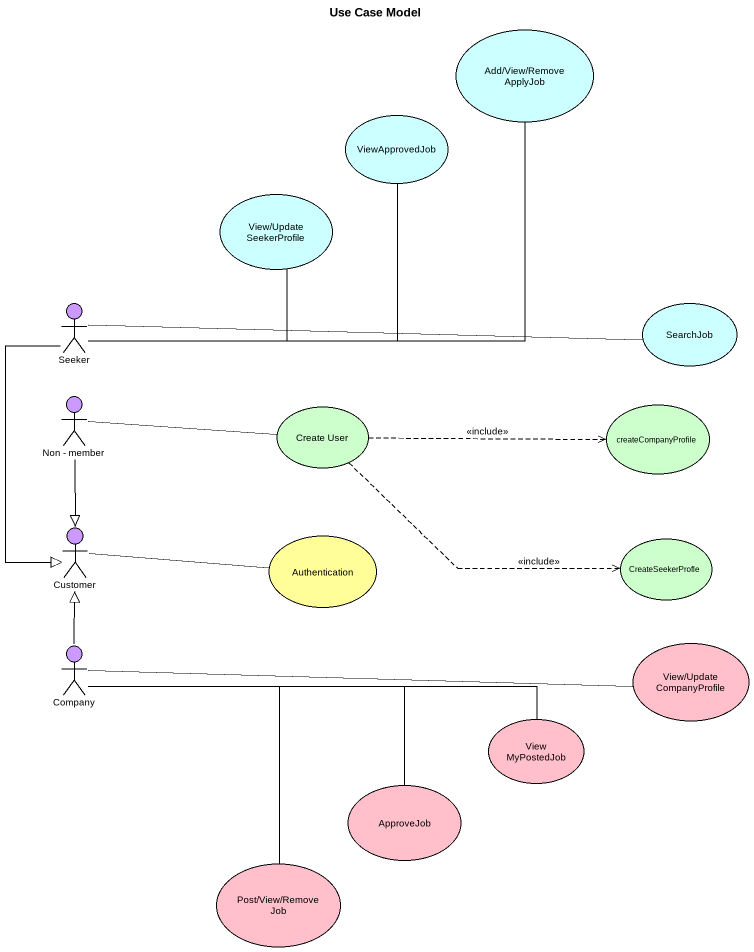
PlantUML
@startuml
title Use Case Model
usecase "Add/View/Remove ApplyJob" as Add_View_Remove_ApplyJob #CCFFFF
usecase ViewApprovedJob #CCFFFF
usecase "View/Update SeekerProfile" as View_Update_SeekerProfile #CCFFFF
actor Seeker #CC99FF
usecase SearchJob #CCFFFF
actor "Non - member" as Non_member #CC99FF
usecase "Create User" as Create_User #CCFFCC
usecase createCompanyProfile #CCFFCC
actor Customer #CC99FF
usecase Authentication #FFFE99
usecase CreateSeekerProfle #CCFFCC
actor Company #CC99FF
usecase "View/Update CompanyProfile" as View_Update_CompanyProfile #FFC0CB
usecase "View MyPostedJob" as View_MyPostedJob #FFC0CB
usecase ApproveJob #FFC0CB
usecase "Post/View/Remove Job" as Post_View_Remove_Job #FFC0CB
Seeker -right- Add_View_Remove_ApplyJob
Seeker -right- ViewApprovedJob
Seeker -right- View_Update_SeekerProfile
Seeker -right- SearchJob
Seeker --|> Customer
Non_member -right- Create_User
Non_member --|> Customer
Create_User .right.> createCompanyProfile : <<include>>
Create_User .right.> CreateSeekerProfle : <<include>>
Customer -right- Authentication
Company -up-|> Customer
Company -right- View_Update_CompanyProfile
Company -right- View_MyPostedJob
Company -right- ApproveJob
Company -- Post_View_Remove_Job
@enduml
